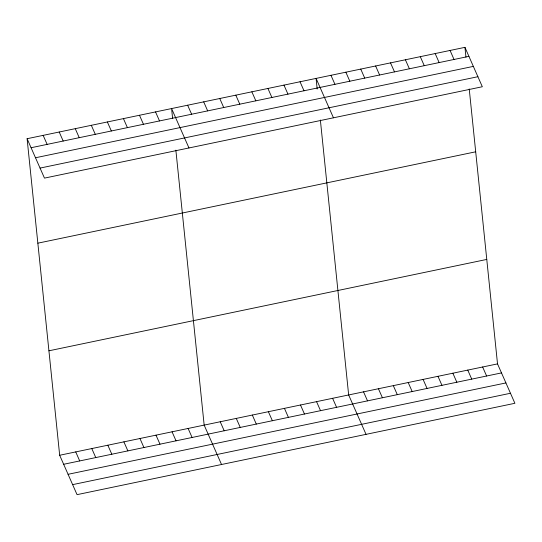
<?xml version="1.0" encoding="UTF-8"?>
<svg xmlns="http://www.w3.org/2000/svg" width="542" height="542" viewBox="0 0 542 542"><rect width="100%" height="100%" fill="white"/><g stroke="black" fill="none" stroke-linecap="round" stroke-linejoin="round"><path stroke-width="0.81" d="M27.1 138.711L464.948 47.344L482.326 86.74L44.478 178.115L27.1 138.711L59.674 455.26L77.052 494.656L514.9 403.289L497.522 363.885L469.23 88.963M31.077 147.736L468.925 56.361M35.501 157.763L473.349 66.388M40.054 168.088L477.902 76.713M37.852 243.175L475.7 151.801M48.929 350.803L486.77 259.428M59.674 455.26L497.522 363.885M63.658 464.284L501.499 372.91M68.075 474.304L505.923 382.93M72.635 484.636L510.476 393.262M450.063 50.447L454.04 59.471M435.172 53.556L439.149 62.574M420.287 56.659L424.264 65.684M405.402 59.769L409.379 68.787M390.511 62.872L394.495 71.896M375.626 65.982L379.603 74.999M360.742 69.085L364.719 78.109M482.637 366.995L486.614 376.012M345.85 72.194L349.834 81.219M467.753 370.098L471.73 379.122M330.966 75.304L334.942 84.322M452.861 373.208L456.845 382.232M333.459 117.804L316.081 78.407L317.172 89.017M437.977 376.317L441.954 385.335M300.024 81.761L304.001 90.778M423.092 379.42L427.069 388.445M283.967 85.108L287.951 94.132M408.201 382.53L412.184 391.548M267.917 88.461L271.894 97.479M393.316 385.633L397.293 394.657M251.861 91.808L255.838 100.832M378.431 388.743L382.408 397.76M235.804 95.162L239.788 104.179M363.54 391.846L367.523 400.87M219.754 98.508L223.731 107.533M366.033 434.352L348.655 394.955L320.363 120.026M203.697 101.862L207.674 110.88M332.598 398.302L336.582 407.327M187.647 105.209L191.624 114.233M316.548 401.656L320.525 410.673M188.968 147.959L171.59 108.563L172.6 118.352M300.492 405.003L304.469 414.027M155.534 111.909L159.511 120.934M284.435 408.356L288.419 417.381M139.484 115.263L143.461 124.281M268.385 411.703L272.362 420.728M123.427 118.61L127.404 127.634M252.328 415.057L256.305 424.081M107.37 121.964L111.354 130.981M236.278 418.41L240.255 427.428M91.32 125.31L95.297 134.335M220.221 421.757L224.198 430.782M75.263 128.664L79.24 137.688M221.542 464.508L204.165 425.111L175.872 150.181M59.207 132.011L63.19 141.035M188.115 428.458L192.092 437.482M43.157 135.364L47.134 144.389M172.058 431.811L176.035 440.829M156.001 435.158L159.985 444.183M139.951 438.512L143.928 447.529M123.894 441.859L127.871 450.883M107.838 445.212L111.821 454.23M91.788 448.559L95.765 457.583M75.731 451.913L79.708 460.93M464.948 47.344L465.957 57.134"/></g></svg>
